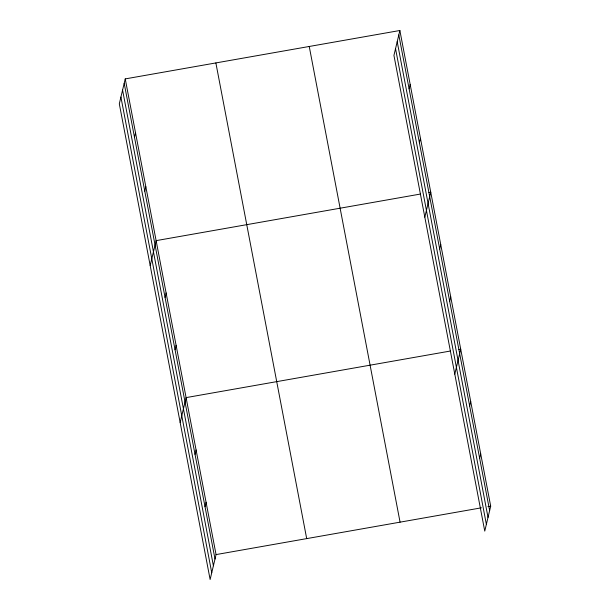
<?xml version="1.0" encoding="UTF-8"?>
<svg xmlns="http://www.w3.org/2000/svg" width="610" height="610" viewBox="0 0 610 610"><rect width="100%" height="100%" fill="white"/><g stroke="black" fill="none" stroke-linecap="round" stroke-linejoin="round"><path stroke-width="0.91" d="M125.241 78.903L119.308 103.814L210.13 579.5L216.062 554.589L125.241 78.903L399.87 30.5L490.692 506.186L484.759 531.096L393.938 55.411L399.87 30.5M134.482 137.25L135.534 132.812M144.776 191.159L145.828 186.729M150.19 265.548L156.122 240.637L420.58 194.026M165.058 297.398L166.111 292.96M175.047 349.721L176.099 345.29M180.156 422.524L186.096 397.613L450.546 351.002M195.025 454.374L196.085 449.936M205.021 506.696L206.073 502.266M409.104 88.846L410.164 84.409M419.398 142.755L420.458 138.325M424.812 217.145L430.751 192.234L428.899 192.562M439.68 248.994L440.74 244.557M449.677 301.317L450.729 296.887M454.786 374.121L460.718 349.21L458.872 349.538M469.654 405.97L470.714 401.532M479.643 458.293L480.703 453.863M216.062 554.589L481.442 507.817M487.916 506.674L490.692 506.186M398.81 34.93L489.639 510.616M397.201 41.694L488.023 517.379M395.547 48.655L486.368 524.341M309.239 46.474L400.068 522.16M215.871 62.929L306.693 538.615M124.188 83.334L215.01 559.027M122.579 90.097L213.401 565.783M120.917 97.059L211.739 572.744"/></g></svg>
